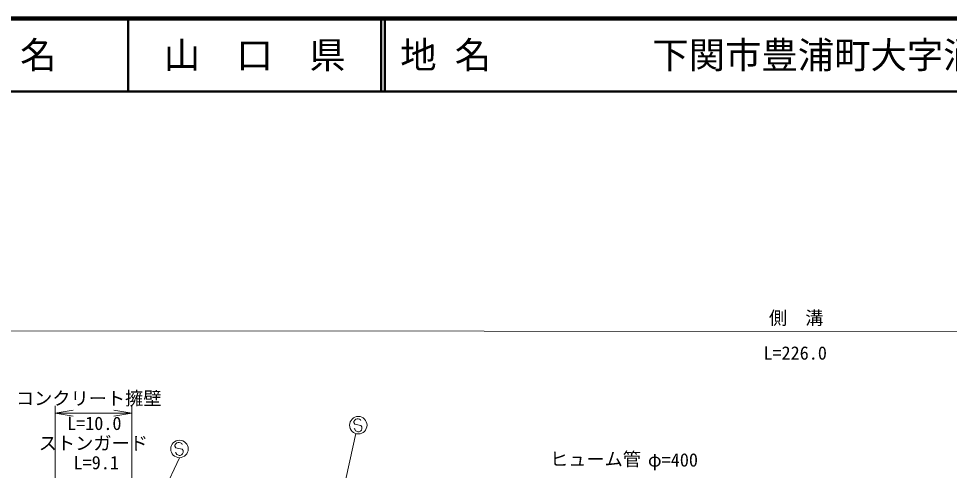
# Model space of a CAD drawing. Units: millimetres at full size, sheet at 1:1000; details may follow other scales. Extents: x 40000 to 680000, y 20000 to 380000.
# Drawn here: x 317922 to 445866, y 317975 to 380000 of the extents above; entities that cross this region are included whole.
import ezdxf
from ezdxf.enums import TextEntityAlignment as Align

# ---------------------------------------------------------------- set-up
doc = ezdxf.new("R2010")
doc.units = ezdxf.units.MM
doc.header["$LTSCALE"] = 1000
for name, color, linetype, lineweight in [('M-BGD', 7, 'Continuous', 13), ('M-STR-HTXT', 7, 'Continuous', 13), ('M-TTL', 2, 'Continuous', 140), ('M-TTL-LINE', 7, 'Continuous', 50), ('S-STR-HTXT', 7, 'Continuous', 13)]:
    doc.layers.add(name, color=color, linetype=linetype, lineweight=lineweight)
doc.layers.add('M-TTL-TXT', color=7, linetype='Continuous')
doc.styles.add('ＭＳ ゴシック', font='')
doc.styles.get('ＭＳ ゴシック').set_extended_font_data('MS Gothic')

# ---------------------------------------------------------------- blocks, each defined once
blk = doc.blocks.new('open_arrow')
at = {"color": 0, "linetype": 'Continuous', "lineweight": -2}
blk.add_lwpolyline([(7.5, 1.25), (0, 0), (7.5, -1.25)], dxfattribs=at)

msp = doc.modelspace()

# ---------------------------------------------------------------- linework, layer by layer
at = {"layer": 'M-BGD'}
for p, q in [((364257, 324994), (364117, 324861)), ((364449, 325061), (364257, 324994)), ((364589, 325061), (364449, 325061)), ((364773, 324999), (364589, 325061)), ((364916, 324929), (364773, 324999)), ((364117, 324861), (363987, 324675)), ((363987, 324675), (363987, 324538)), ((363987, 324538), (364120, 324335)), ((364119, 323617), (364055, 323741)), ((364120, 324335), (364311, 324273)), ((364311, 324273), (364975, 324138)), ((364975, 324802), (364916, 324929)), ((364975, 324138), (365099, 323946)), ((365099, 323946), (365102, 323671)), ((364249, 323420), (364119, 323617)), ((364384, 323350), (364249, 323420)), ((364570, 323285), (364384, 323350)), ((364716, 323285), (364570, 323285)), ((364910, 323347), (364716, 323285)), ((365042, 323482), (364910, 323347)), ((365102, 323671), (365042, 323482)), ((339538, 321606), (339408, 321420)), ((339408, 321420), (339408, 321282)), ((339408, 321282), (339540, 321080)), ((339678, 321738), (339538, 321606)), ((339870, 321806), (339678, 321738)), ((340010, 321806), (339870, 321806)), ((340193, 321744), (340010, 321806)), ((340337, 321674), (340193, 321744)), ((340396, 321547), (340337, 321674)), ((339540, 320362), (339475, 320486)), ((339540, 321080), (339732, 321018)), ((339669, 320165), (339540, 320362)), ((339804, 320095), (339669, 320165)), ((339732, 321018), (340396, 320883)), ((339991, 320030), (339804, 320095)), ((340136, 320030), (339991, 320030)), ((340331, 320092), (340136, 320030)), ((340463, 320227), (340331, 320092)), ((340396, 320883), (340520, 320691)), ((340522, 320416), (340463, 320227)), ((340520, 320691), (340522, 320416))]:
    msp.add_line(p, q, dxfattribs=at)
for centre in [(364612, 324173), (340033, 320918)]:
    msp.add_circle(centre, 1200, dxfattribs=at)
for points, knots in [([(310946, 320133), (311299, 319342), (311425, 319095), (311799, 318468), (312312, 317608), (312685, 317178), (313336, 316418), (314449, 315120), (315188, 314495), (316452, 313343), (317817, 312099), (318739, 311580), (320081, 310311), (321015, 309426), (321652, 308988), (322300, 307876), (323093, 306518), (323142, 305555), (323409, 304005), (323697, 302338), (323668, 301648), (323618, 299678)], [0, 0, 0, 0, 1, 1, 1, 2, 2, 2, 3, 3, 3, 4, 4, 4, 5, 5, 5, 6, 6, 6, 7, 7, 7, 7]), ([(303993, 318722), (304382, 317465), (304550, 317003), (305117, 316004), (305795, 314807), (306322, 314200), (307336, 313271), (308084, 312585), (308581, 312278), (309471, 311790), (310318, 311325), (310894, 311274), (311748, 310822), (313034, 310140), (313717, 309677), (314878, 308800), (316066, 307902), (316742, 307384), (317724, 306266), (318258, 305659), (318511, 305254), (318805, 304501), (319349, 303111), (319150, 302171), (319004, 300686), (318911, 299748), (318853, 299375), (318586, 298308)], [0, 0, 0, 0, 1, 1, 1, 2, 2, 2, 3, 3, 3, 4, 4, 4, 5, 5, 5, 6, 6, 6, 7, 7, 7, 8, 8, 8, 9, 9, 9, 9]), ([(307750, 319049), (308206, 318261), (308393, 318019), (308860, 317397), (309918, 315989), (310800, 315449), (312104, 314266), (313359, 313127), (314076, 312504), (315377, 311418), (316641, 310364), (317531, 309979), (318678, 308799), (319595, 307857), (320124, 307304), (320756, 306151), (321234, 305278), (321436, 304735), (321637, 303760), (321849, 302736), (321784, 302119), (321637, 301084), (321518, 300254), (321429, 299925), (321126, 299000)], [0, 0, 0, 0, 1, 1, 1, 2, 2, 2, 3, 3, 3, 4, 4, 4, 5, 5, 5, 6, 6, 6, 7, 7, 7, 8, 8, 8, 8])]:
    msp.add_open_spline(points, degree=3, knots=knots, dxfattribs=at)
at = {"layer": 'M-STR-HTXT'}
for p, q in [((313182, 337134), (535947, 336997)), ((322931, 314882), (322934, 326845)), ((333486, 314879), (333489, 326842)), ((322934, 325845), (333489, 325842)), ((357124, 290436), (364285, 323019)), ((328224, 294696), (340033, 319718))]:
    msp.add_line(p, q, dxfattribs=at)
at = {"layer": 'M-TTL'}
msp.add_line((680000, 380000), (40000, 380000), dxfattribs=at)
at = {"layer": 'M-TTL-LINE'}
for p, q in [((333000, 380000), (333000, 370000)), ((367750, 380000), (367750, 370000)), ((368250, 380000), (368250, 370000)), ((40000, 370000), (680000, 370000))]:
    msp.add_line(p, q, dxfattribs=at)

# ---------------------------------------------------------------- block references
at = {"layer": 'M-STR-HTXT', "xscale": 333, "yscale": 333}
msp.add_blockref('open_arrow', (322934, 325845), dxfattribs=at)
at = {"layer": 'M-STR-HTXT', "xscale": 333, "yscale": 333, "rotation": 180}
msp.add_blockref('open_arrow', (333489, 325842), dxfattribs=at)

# ---------------------------------------------------------------- texts
at = {"layer": 'M-STR-HTXT', "style": 'ＭＳ ゴシック'}
for s, p in [('側\u3000溝', (421058, 338904)), ('コンクリート擁壁', (317558, 327867)), ('ストンガード', (320694, 321709)), ('L=9.1', (325478, 319041)), ('φ=400', (404423, 319410))]:
    msp.add_text(s, height=1833, rotation=359.986, dxfattribs=at).set_placement(p, align=Align.MIDDLE_LEFT)
for s, rotation, p in [('L=226.0', 359.965, (424665, 332628)), ('L=10.0', 359.986, (328320, 322967))]:
    msp.add_text(s, height=1833, rotation=rotation, dxfattribs=at).set_placement(p, align=Align.BOTTOM_CENTER)
at = {"layer": 'M-TTL-TXT', "style": 'ＭＳ ゴシック'}
for s, p in [('県\u3000名', (315625, 375000)), ('山\u3000口\u3000県', (350375, 375000))]:
    msp.add_text(s, height=3666, dxfattribs=at).set_placement(p, align=Align.MIDDLE_CENTER)
for s, p in [('地 名', (370380, 375000)), ('下関市豊浦町大字涌田後地', (405024, 375000))]:
    msp.add_text(s, height=3666, dxfattribs=at).set_placement(p, align=Align.MIDDLE_LEFT)
at = {"layer": 'S-STR-HTXT', "style": 'ＭＳ ゴシック'}
msp.add_text('ヒューム管', height=1833, rotation=0.035, dxfattribs=at).set_placement((390968, 319518), align=Align.MIDDLE_LEFT)

doc.saveas('drawing.dxf')
